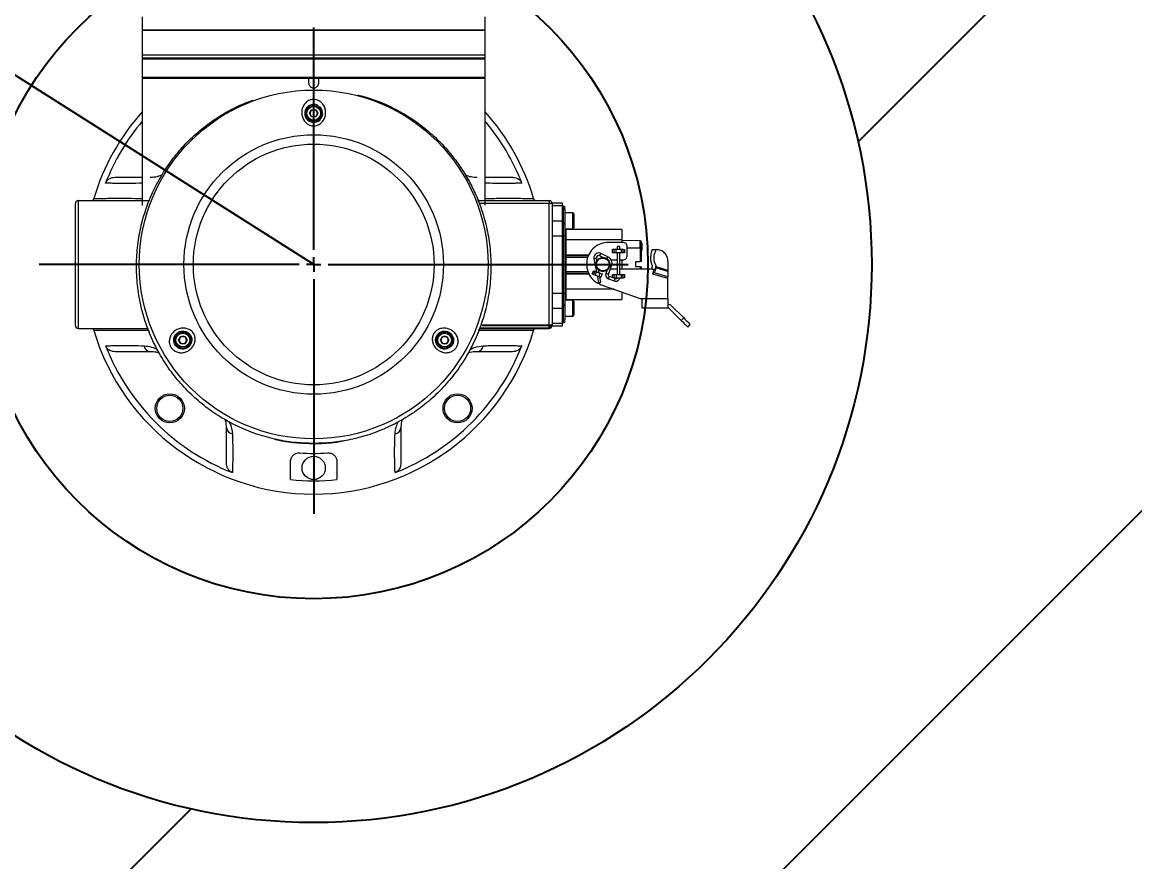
# Model space of a CAD drawing. Header units: millimetres. Extents: x 14 to 206, y 4 to 295.
# Drawn here: x 92.19 to 130.47, y 51.28 to 80.16 of the extents above; entities that cross this region are included whole.
import ezdxf

# ---------------------------------------------------------------- set-up
doc = ezdxf.new("R2010")
doc.units = ezdxf.units.MM
doc.layers.add('标注层', color=3, linetype='Continuous')
doc.styles.add('SLDTEXTSTYLE1', font='ARIAL.TTF', dxfattribs={"width": 0.5688})
doc.styles.add('SLDTEXTSTYLE2', font='ARIAL.TTF', dxfattribs={"width": 0.948})
doc.dimstyles.new('SLDDIMSTYLE1', dxfattribs={"dimtxt": 4.10931, "dimasz": 2, "dimexe": 0, "dimexo": 0.0625, "dimgap": 1.027327, "dimtad": 0, "dimtih": 1, "dimtoh": 1, "dimlfac": 10, "dimrnd": 1e-09, "dimzin": 12, "dimdsep": 46, "dimtxsty": 'SLDTEXTSTYLE1', "dimsah": 1, "dimcen": 0, "dimadec": 0, "dimazin": 3, "dimtfac": 1, "dimtofl": 0, "dimtmove": 0, "dimatfit": 3, "dimfxl": 0, "dimfrac": 2, "dimtolj": 1, "dimtzin": 12, "dimarcsym": 0})

# ---------------------------------------------------------------- blocks, each defined once
blk = doc.blocks.new('_D_5')
at = {"layer": '标注层'}
for p, q in [((30.365, 117.338), (13.78, 117.338)), ((45.332, 107.859), (30.365, 117.338)), ((102.222, 71.831), (45.332, 107.859))]:
    blk.add_line(p, q, dxfattribs=at)
blk.add_solid([(45.332, 107.859), (43.776, 109.141), (43.508, 108.718)], dxfattribs=at)
at = {"layer": '标注层', "attachment_point": 1, "style": 'SLDTEXTSTYLE2'}
for s, insert, char_height in [('S', (13.78, 122.795), 4.233), ('R673.39', (16.03, 122.795), 4.2333)]:
    blk.add_mtext(s, dxfattribs=dict(at, insert=insert, char_height=char_height))
blk = doc.blocks.new('SW_CENTERMARKSYMBOL_1')
at = {"layer": '标注层', "color": 0}
for p, q in [((0, 0.5), (0, 8.15)), ((-0.5, 0), (-9.445, 0)), ((0, 0), (-0.25, 0)), ((0, 0), (0, 0.25)), ((0, 0), (0, -0.25)), ((0, 0), (0.25, 0)), ((0.5, 0), (10.818, 0)), ((0, -0.5), (0, -8.582))]:
    blk.add_line(p, q, dxfattribs=at)

msp = doc.modelspace()

# ---------------------------------------------------------------- hatches: boundary and pattern name
at = {"layer": '标注层'}
h = msp.add_hatch(dxfattribs=at)
h.set_pattern_fill('ANSI31', color=256, scale=5, style=0)
edge = h.paths.add_edge_path(flags=0)
edge.add_arc((102.2219, 71.8307), 67.3392, 0, 360)
edge = h.paths.add_edge_path(flags=0)
edge.add_arc((102.2219, 71.8307), 19.2, 0, 360)

# ---------------------------------------------------------------- linework, layer by layer
at = {"color": 7, "linetype": 'Continuous', "lineweight": 18}
for p, q in [((96.3219, 80.3457), (96.3219, 79.8957)), ((108.1219, 79.8957), (108.1219, 80.3457)), ((102.2219, 79.8957), (96.3219, 79.8957)), ((96.3219, 79.8757), (96.3219, 79.0307)), ((108.1219, 79.8757), (96.3219, 79.8757)), ((108.1219, 79.8957), (102.2219, 79.8957)), ((108.1219, 79.0307), (108.1219, 79.8757)), ((96.3219, 79.0307), (96.3219, 78.9307)), ((96.3517, 78.9307), (96.3219, 78.9009)), ((108.1219, 78.9307), (96.3219, 78.9307)), ((96.3219, 78.9009), (96.3219, 78.2607)), ((96.3219, 78.9009), (108.1219, 78.9009)), ((108.1219, 78.9009), (108.092, 78.9307)), ((108.1219, 78.9307), (108.1219, 79.0307)), ((108.1219, 78.2607), (108.1219, 78.9009)), ((96.3219, 78.2607), (96.3519, 78.2307)), ((101.3736, 78.2607), (96.3219, 78.2607)), ((96.3219, 78.2307), (96.3219, 73.8608)), ((102.0469, 78.2307), (96.3219, 78.2307)), ((108.1219, 78.2607), (101.3736, 78.2607)), ((102.3969, 78.2307), (102.0469, 78.2307)), ((102.0469, 78.2307), (102.0469, 78.0807)), ((102.3969, 78.0807), (102.3969, 78.2307)), ((108.1219, 78.2307), (102.3969, 78.2307)), ((108.0919, 78.2307), (108.1219, 78.2607)), ((108.1219, 73.8691), (108.1219, 78.2307)), ((102.0775, 77.0307), (102.1497, 77.1557)), ((102.1497, 76.9057), (102.0775, 77.0307)), ((102.1497, 77.1557), (102.294, 77.1557)), ((102.294, 77.1557), (102.3662, 77.0307)), ((102.3662, 77.0307), (102.294, 76.9057)), ((102.3572, 77.3096), (102.3862, 77.293)), ((102.294, 76.9057), (102.1497, 76.9057)), ((94.0219, 69.7307), (94.0219, 73.9307)), ((94.1219, 74.0307), (94.1219, 69.6307)), ((94.1219, 74.0307), (96.5719, 74.0307)), ((107.8634, 74.0307), (110.3219, 74.0307)), ((110.3219, 74.0307), (110.3219, 73.9307)), ((110.3219, 69.7307), (110.3219, 73.9307)), ((110.4219, 73.9307), (110.3219, 73.9307)), ((110.7819, 73.9407), (110.4219, 73.9407)), ((110.4219, 73.9307), (110.4219, 73.9407)), ((110.4219, 73.9307), (110.4219, 69.7307)), ((110.7819, 73.859), (110.7819, 73.9407)), ((110.4219, 73.859), (110.7819, 73.859)), ((110.7819, 73.3365), (110.7819, 73.859)), ((110.8219, 73.8307), (110.7819, 73.8307)), ((110.7819, 73.7637), (110.8219, 73.7637)), ((110.8219, 73.2491), (110.8219, 73.7637)), ((110.8719, 73.7204), (110.8719, 73.7576)), ((110.8719, 73.2058), (110.8719, 73.7204)), ((111.1344, 73.6057), (110.8719, 73.6057)), ((111.1719, 73.5682), (111.1719, 73.0932)), ((110.4219, 73.3365), (110.7819, 73.3365)), ((110.7819, 72.8168), (110.7819, 73.3365)), ((110.7819, 73.2491), (110.8219, 73.2491)), ((110.8219, 72.8204), (110.8219, 73.2491)), ((110.4219, 72.8168), (110.7819, 72.8168)), ((110.7819, 72.8204), (110.8219, 72.8204)), ((110.7819, 70.8445), (110.7819, 72.8168)), ((110.8219, 71.8306), (110.8219, 72.8204)), ((110.8719, 73.0557), (111.1344, 73.0557)), ((110.8719, 72.1237), (110.8719, 72.8199)), ((110.9019, 73.0307), (110.9019, 72.6837)), ((112.8219, 73.0307), (110.9019, 73.0307)), ((112.8219, 73.0307), (112.8219, 72.6837)), ((110.9019, 72.6837), (110.9019, 72.1604)), ((112.8219, 72.6837), (110.9019, 72.6837)), ((112.8619, 72.5907), (112.3619, 72.5907)), ((112.5083, 72.2307), (112.5083, 72.3507)), ((112.6257, 72.3507), (112.5514, 72.3507)), ((112.5514, 72.3507), (112.5514, 72.2307)), ((112.6257, 72.2307), (112.6257, 72.3507)), ((112.6669, 72.4508), (112.6669, 72.3507)), ((112.7569, 72.3507), (112.7569, 72.4508)), ((112.798, 72.3507), (112.798, 72.2307)), ((112.8724, 72.3507), (112.798, 72.3507)), ((112.8219, 72.6837), (112.8219, 72.5907)), ((113.4523, 72.6493), (112.8219, 72.6548)), ((112.8724, 72.2307), (112.8724, 72.3507)), ((112.9154, 72.3507), (112.9154, 72.2307)), ((113.0119, 72.1407), (113.0119, 72.4407)), ((113.4523, 72.3993), (113.4523, 71.9344)), ((113.4523, 72.3993), (113.5019, 72.3993)), ((113.5219, 72.5625), (113.5019, 72.5625)), ((113.5219, 72.4869), (113.5019, 72.4869)), ((113.5219, 72.4303), (113.5019, 72.4303)), ((113.5019, 71.9344), (113.5019, 72.3993)), ((113.5219, 72.3794), (113.5019, 72.3794)), ((113.5219, 72.4968), (113.5219, 72.5128)), ((110.8715, 72.0863), (110.8719, 72.1237)), ((110.8715, 71.8306), (110.8715, 72.0863)), ((110.9012, 72.0861), (110.9012, 71.8307)), ((110.9019, 72.1307), (110.9019, 72.1085)), ((111.6813, 72.1307), (110.9019, 72.1307)), ((111.8618, 72.0239), (111.9469, 71.5771)), ((111.9667, 71.954), (111.9502, 72.0407)), ((112.0633, 72.1279), (112.1852, 72.0696)), ((112.3475, 72.0918), (112.1021, 72.2091)), ((112.4555, 71.9907), (112.6669, 71.9907)), ((112.6257, 72.2307), (112.5514, 72.2307)), ((112.6669, 72.2307), (112.6669, 71.4907)), ((112.7569, 71.4907), (112.7569, 72.2307)), ((112.7569, 71.9907), (112.8619, 71.9907)), ((112.8724, 72.2307), (112.798, 72.2307)), ((112.8219, 71.9907), (112.8219, 71.8307)), ((113.5219, 72.3391), (113.5019, 72.3391)), ((113.5219, 72.3174), (113.5019, 72.3174)), ((113.8725, 72.3407), (114.0067, 72.3407)), ((110.7819, 71.8307), (110.8219, 71.8306)), ((110.8219, 70.841), (110.8219, 71.8306)), ((110.9012, 71.8307), (110.8715, 71.8307)), ((110.8715, 71.5751), (110.8715, 71.8306)), ((110.9012, 71.8307), (110.9012, 71.5753)), ((111.8079, 71.5), (111.8489, 71.6128)), ((111.8915, 71.5973), (111.8505, 71.4845)), ((111.8915, 71.5973), (111.9417, 71.579)), ((111.9519, 71.8307), (112.3919, 71.8307)), ((112.0453, 71.5413), (112.0258, 71.6438)), ((112.3215, 71.6439), (112.2763, 71.525)), ((112.3604, 71.493), (112.4709, 71.7837)), ((112.4109, 71.8308), (112.4111, 71.8112)), ((112.6669, 71.6707), (112.4279, 71.6707)), ((113.8725, 71.6707), (112.7569, 71.6707)), ((112.8219, 71.8307), (112.8219, 71.6707)), ((113.3019, 71.9344), (113.4523, 71.9344)), ((113.3019, 71.7444), (113.3019, 71.9344)), ((113.4523, 71.7444), (113.3019, 71.7444)), ((113.5019, 71.9344), (113.4523, 71.9344)), ((113.4523, 71.7444), (113.5019, 71.7444)), ((113.5019, 71.6707), (113.5019, 71.7444)), ((113.8685, 71.7799), (113.8725, 71.7602)), ((113.8725, 71.6707), (113.8725, 71.7602)), ((113.8725, 71.6707), (113.9925, 71.6707)), ((113.8905, 71.5025), (113.9404, 71.6707)), ((113.9707, 71.597), (113.9925, 71.6707)), ((113.9925, 71.6707), (113.9925, 71.7644)), ((113.9925, 71.763), (114.4119, 71.6386)), ((114.4119, 71.5865), (113.9925, 71.7109)), ((114.4119, 71.9407), (114.4119, 71.6386)), ((114.4119, 71.5865), (114.4119, 71.4)), ((110.8719, 71.5377), (110.8715, 71.5751)), ((110.8719, 70.8414), (110.8719, 71.5377)), ((110.9019, 71.5529), (110.9019, 71.5307)), ((110.9019, 71.5307), (111.6892, 71.5307)), ((110.9019, 71.5009), (110.9019, 70.9776)), ((111.8505, 71.4845), (111.9006, 71.4663)), ((111.9417, 71.579), (111.9006, 71.4663)), ((111.971, 71.4506), (112.0177, 71.2055)), ((112.0694, 71.5325), (112.0284, 71.4198)), ((112.0284, 71.4198), (112.105, 71.3919)), ((112.0694, 71.5325), (112.1461, 71.5046)), ((112.1062, 71.2218), (112.0715, 71.4041)), ((112.1461, 71.5046), (112.105, 71.3919)), ((112.3623, 71.3372), (112.5623, 71.2644)), ((112.5931, 71.349), (112.3931, 71.4218)), ((112.5514, 71.4907), (112.6257, 71.4907)), ((112.5514, 71.4907), (112.5514, 71.3707)), ((112.5514, 71.3707), (112.6257, 71.3707)), ((112.6257, 71.4907), (112.6257, 71.3707)), ((112.798, 71.4907), (112.798, 71.3707)), ((112.798, 71.4907), (112.8724, 71.4907)), ((112.798, 71.3707), (112.8724, 71.3707)), ((112.8724, 71.3707), (112.8724, 71.4907)), ((112.9154, 71.4907), (112.9154, 71.3707)), ((114.4119, 71.3479), (113.8905, 71.5025)), ((114.4119, 71.4), (113.9373, 71.5408)), ((114.4119, 70.6607), (114.4119, 71.3479)), ((110.4219, 70.8445), (110.7819, 70.8445)), ((110.7819, 70.3249), (110.7819, 70.8445)), ((110.7819, 70.841), (110.8219, 70.841)), ((110.8219, 70.4123), (110.8219, 70.841)), ((110.9019, 70.9776), (110.9019, 70.6307)), ((112.1128, 71.1332), (113.4551, 70.6607)), ((112.8219, 70.8836), (112.8219, 70.6307)), ((111.1344, 70.6057), (110.8719, 70.6057)), ((110.8719, 69.941), (110.8719, 70.4556)), ((110.9019, 70.6307), (112.8219, 70.6307)), ((111.1719, 70.5682), (111.1719, 70.0932)), ((113.4551, 70.6607), (114.4119, 70.6607)), ((113.4551, 70.6607), (113.5119, 70.6407)), ((110.4219, 70.3249), (110.7819, 70.3249)), ((110.7819, 70.4123), (110.8219, 70.4123)), ((110.7819, 69.8024), (110.7819, 70.3249)), ((110.8219, 69.8977), (110.8219, 70.4123)), ((110.8719, 70.0557), (111.1344, 70.0557)), ((113.5119, 70.3407), (114.4119, 70.3407)), ((114.8673, 69.9052), (114.4459, 70.3266)), ((114.5314, 70.4109), (114.9522, 69.9901)), ((110.7819, 69.8024), (110.4219, 69.8024)), ((110.4219, 69.7207), (110.4219, 69.7307)), ((110.4219, 69.7207), (110.7819, 69.7207)), ((110.8219, 69.8977), (110.7819, 69.8977)), ((110.7819, 69.8307), (110.8219, 69.8307)), ((110.7819, 69.7207), (110.7819, 69.8024)), ((110.8719, 69.9125), (110.8719, 69.941)), ((114.9522, 69.9901), (114.8673, 69.9052)), ((115.0936, 69.6789), (115.1785, 69.7638)), ((94.1219, 69.6307), (96.5155, 69.6307)), ((97.5742, 69.2307), (97.6464, 69.3557)), ((97.6464, 69.3557), (97.7907, 69.3557)), ((97.7907, 69.3557), (97.8629, 69.2307)), ((106.5809, 69.2307), (106.653, 69.3557)), ((106.653, 69.3557), (106.7974, 69.3557)), ((106.7974, 69.3557), (106.8695, 69.2307)), ((97.6464, 69.1057), (97.5742, 69.2307)), ((97.7907, 69.1057), (97.6464, 69.1057)), ((97.8629, 69.2307), (97.7907, 69.1057)), ((106.653, 69.1057), (106.5809, 69.2307)), ((106.7974, 69.1057), (106.653, 69.1057)), ((106.8695, 69.2307), (106.7974, 69.1057))]:
    msp.add_line(p, q, dxfattribs=at)
at = {"color": 8, "linetype": 'Continuous', "lineweight": 18}
for p, q in [((108.1219, 79.0307), (96.3219, 79.0307)), ((110.3219, 73.9307), (107.9165, 73.9307)), ((110.8219, 73.7637), (110.8219, 73.8307)), ((111.1344, 73.0557), (111.1344, 73.6057)), ((113.0119, 72.4032), (113.4523, 72.3993)), ((110.9012, 72.0861), (111.6653, 72.0861)), ((110.9019, 72.1604), (111.692, 72.1604)), ((111.6234, 71.8307), (110.9012, 71.8307)), ((112.6669, 71.8307), (112.4836, 71.8307)), ((112.8219, 71.8307), (112.7569, 71.8307)), ((113.4523, 71.7444), (113.4523, 71.6707)), ((111.6726, 71.5753), (110.9012, 71.5753)), ((111.7003, 71.5009), (110.9019, 71.5009)), ((112.5083, 71.3798), (112.5083, 71.4907)), ((112.5548, 70.9776), (110.9019, 70.9776)), ((111.1344, 70.0557), (111.1344, 70.6057)), ((110.8219, 69.8307), (110.8219, 69.8977))]:
    msp.add_line(p, q, dxfattribs=at)
at = {"color": 7, "linetype": 'Continuous', "lineweight": 18, "flags": 128}
for points in [[(110.8719, 72.1237), (110.8724, 72.1207), (110.8741, 72.1179), (110.8769, 72.1152), (110.8806, 72.1129), (110.8852, 72.111), (110.8904, 72.1096), (110.896, 72.1088), (110.9019, 72.1085)], [(110.9019, 71.5529), (110.896, 71.5526), (110.8904, 71.5517), (110.8852, 71.5503), (110.8806, 71.5484), (110.8769, 71.5461), (110.8741, 71.5435), (110.8724, 71.5407), (110.8719, 71.5377)], [(115.0936, 69.6789), (115.0893, 69.6833), (115.0764, 69.6962), (115.0555, 69.7171), (115.0273, 69.7452), (114.9931, 69.7795), (114.9539, 69.8186), (114.9115, 69.8611), (114.8673, 69.9052)], [(114.9522, 69.9901), (114.9963, 69.9459), (115.0388, 69.9035), (115.0779, 69.8643), (115.1122, 69.8301), (115.1403, 69.8019), (115.1612, 69.781), (115.1741, 69.7681), (115.1785, 69.7638)]]:
    msp.add_lwpolyline(points, dxfattribs=at)
at = {"color": 8, "linetype": 'Continuous', "lineweight": 18, "flags": 128}
for points in [[(111.9502, 72.0407), (111.9468, 72.0401), (111.9372, 72.0382), (111.9229, 72.0355), (111.906, 72.0323), (111.8891, 72.0291), (111.8747, 72.0263), (111.8651, 72.0245), (111.8618, 72.0239)], [(112.0633, 72.1279), (112.0647, 72.131), (112.0689, 72.1398), (112.0752, 72.1529), (112.0827, 72.1685), (112.0901, 72.184), (112.0964, 72.1972), (112.1006, 72.206), (112.1021, 72.2091), (112.1021, 72.2091)], [(112.3137, 72.0211), (112.3201, 72.0344), (112.3278, 72.0506), (112.3355, 72.0668), (112.3421, 72.0805), (112.3463, 72.0893), (112.3475, 72.0918)], [(112.4107, 71.8066), (112.4269, 71.8004), (112.4435, 71.7941), (112.4577, 71.7887), (112.4674, 71.7851), (112.4709, 71.7837), (112.4709, 71.7837)], [(112.2763, 71.525), (112.2795, 71.5238), (112.2886, 71.5203), (112.3023, 71.5151), (112.3184, 71.509), (112.3345, 71.5029), (112.3481, 71.4977), (112.3572, 71.4942), (112.3604, 71.493)], [(112.3623, 71.3372), (112.3634, 71.3404), (112.3668, 71.3496), (112.3718, 71.3633), (112.3777, 71.3795), (112.3835, 71.3957), (112.3885, 71.4094), (112.3919, 71.4186), (112.3931, 71.4218), (112.3931, 71.4218)], [(112.5623, 71.2644), (112.5634, 71.2676), (112.5668, 71.2768), (112.5718, 71.2905), (112.5777, 71.3067), (112.5835, 71.3229), (112.5885, 71.3366), (112.5919, 71.3458), (112.5931, 71.349), (112.5931, 71.349)]]:
    msp.add_lwpolyline(points, dxfattribs=at)
at = {"color": 7, "linetype": 'Continuous', "lineweight": 18}
for centre, radius in [((102.2219, 71.8307), 6), ((102.2219, 77.0307), 0.275), ((102.2219, 77.0307), 0.2375), ((102.2219, 71.8307), 4.4633), ((102.2219, 71.8307), 4.1412), ((97.7185, 69.2307), 0.275), ((97.7185, 69.2307), 0.2375), ((106.7252, 69.2307), 0.275), ((106.7252, 69.2307), 0.2375), ((97.2721, 66.8809), 0.5), ((107.1716, 66.8809), 0.5), ((97.2721, 66.8809), 0.45), ((107.1716, 66.8809), 0.45), ((102.2219, 64.8307), 0.4)]:
    msp.add_circle(centre, radius, dxfattribs=at)
for centre, radius, start, end in [((102.2219, 77.0307), 0.31, 64.1208, 49.32297), ((102.2219, 71.8307), 7.9, 138.31699, 163.28204), ((102.2219, 77.0307), 0.125, 150, 210), ((102.2219, 77.0307), 0.125, 90, 150), ((102.2219, 77.0307), 0.125, 210, 270), ((102.2219, 77.0307), 0.125, 30, 90), ((102.2219, 77.0307), 0.125, 270, 330), ((102.2219, 77.0307), 0.125, 330, 30), ((102.2219, 71.8307), 7.9, 16.71795, 41.68301), ((102.2219, 71.8307), 7.6882, 140.12172, 158.6531), ((102.2219, 71.8307), 7.6882, 21.3469, 39.87828), ((94.1219, 73.9307), 0.1, 90, 180), ((110.3219, 73.9307), 0.1, 0, 90), ((110.8219, 73.7807), 0.05, 0, 90), ((110.825, 73.7168), 0.047, 4.40246, 93.8128), ((111.1344, 73.5682), 0.0375, 0, 90), ((110.825, 73.2021), 0.047, 4.40204, 93.80931), ((110.9019, 73.0607), 0.03, 180, 270), ((111.1344, 73.0932), 0.0375, 270, 0), ((110.8944, 73.5471), 0.8634, 268.50359, 270.49467), ((113.4519, 72.5993), 0.05, 0, 89.5), ((110.8951, 73.2147), 1.1287, 268.80275, 270.3138), ((110.9019, 72.1607), 0.03, 180, 270), ((110.8945, 73.0287), 0.8683, 268.50924, 270.48902), ((112.0288, 72.0557), 0.17, 64.46072, 180), ((112.0288, 72.0557), 0.17, 180, 190.78539), ((112.0288, 72.0557), 0.08, 64.46072, 190.78539), ((112.2419, 71.8707), 0.245, 339.19864, 64.46072), ((110.8951, 70.4466), 1.1287, 89.6862, 91.19725), ((110.9019, 71.5007), 0.03, 90, 180), ((112.4119, 71.4735), 0.145, 159.19864, 180), ((112.4119, 71.4735), 0.145, 180, 250), ((112.4119, 71.4735), 0.055, 159.19864, 250), ((112.6119, 71.4007), 0.145, 250, 347.88679), ((112.6119, 71.4007), 0.055, 250, 326.17393), ((110.8944, 70.1143), 0.8634, 89.50533, 91.49641), ((110.825, 70.4592), 0.047, 266.1872, 355.59754), ((110.9019, 70.6007), 0.03, 90, 180), ((111.1344, 70.5682), 0.0375, 0, 90), ((114.4112, 70.2907), 0.17, 45, 89.85028), ((111.1344, 70.0932), 0.0375, 270, 0), ((114.412, 70.2927), 0.048, 45, 90.08784), ((94.1219, 69.7307), 0.1, 180, 270), ((110.3219, 69.7307), 0.1, 270, 0), ((110.825, 69.9446), 0.047, 266.19069, 355.59796), ((110.8219, 69.8807), 0.05, 270, 0), ((102.2219, 71.8307), 7.9, 196.71976, 343.27973), ((97.7185, 69.2307), 0.125, 150, 210), ((97.7185, 69.2307), 0.125, 90, 150), ((97.7185, 69.2307), 0.125, 30, 90), ((97.7185, 69.2307), 0.125, 330, 30), ((106.7252, 69.2307), 0.125, 150, 210), ((106.7252, 69.2307), 0.125, 90, 150), ((106.7252, 69.2307), 0.125, 30, 90), ((106.7252, 69.2307), 0.125, 330, 30), ((102.2219, 71.8307), 7.6882, 201.3469, 248.6531), ((96.6267, 69.0662), 0.237, 188.50494, 263.43414), ((97.7185, 69.2307), 0.125, 210, 270), ((97.7185, 69.2307), 0.125, 270, 330), ((102.2219, 71.8307), 7.6882, 291.3469, 338.6531), ((106.7252, 69.2307), 0.125, 210, 270), ((106.7252, 69.2307), 0.125, 270, 330), ((107.817, 69.0662), 0.237, 276.56609, 351.49493), ((99.4574, 66.2355), 0.2371, 186.56688, 261.49321), ((104.9864, 66.2355), 0.2371, 278.50664, 353.43285), ((102.2219, 71.8307), 6.5, 265.78327, 274.21673), ((102.2219, 71.8307), 7.4445, 263.83096, 276.16904)]:
    msp.add_arc(centre, radius, start, end, dxfattribs=at)
for points, knots in [([(96.522, 79.8957), (96.522, 79.8934), (96.5219, 79.8867), (96.5219, 79.8801), (96.5219, 79.8757)], [0, 0, 0, 0, 0.34206953, 1, 1, 1, 1]), ([(107.9219, 79.8757), (107.9218, 79.8801), (107.9218, 79.8867), (107.9218, 79.8934), (107.9217, 79.8957)], [0, 0, 0, 0, 0.65812795, 1, 1, 1, 1]), ([(102.0469, 78.0807), (102.0488, 78.061), (102.0527, 78.0217), (102.0828, 77.9693), (102.1272, 77.9295), (102.1827, 77.9067), (102.2425, 77.9035), (102.2999, 77.9203), (102.3486, 77.9552), (102.3829, 78.0042), (102.3958, 78.0488), (102.3967, 78.0745), (102.3969, 78.0807)], [0, 0, 0, 0, 0.10734013, 0.21467913, 0.32204718, 0.42943527, 0.53679145, 0.64411145, 0.75145134, 0.858832, 0.9662181, 1, 1, 1, 1]), ([(97.1093, 75.0866), (97.2326, 75.264), (97.4792, 75.6189), (97.9273, 76.1085), (98.4343, 76.5588), (99.002, 76.9548), (99.5711, 77.2727), (99.9632, 77.4216), (100.1394, 77.4885)], [0, 0, 0, 0, 0.1651457, 0.3302895, 0.5056203, 0.681519, 0.8568401, 1, 1, 1, 1]), ([(102.4919, 77.399), (102.5004, 77.3906), (102.5441, 77.347), (102.606, 77.2465), (102.6423, 77.0884), (102.6244, 76.927), (102.5641, 76.7904), (102.4723, 76.6837), (102.3523, 76.6122), (102.2136, 76.5885), (102.1032, 76.6127), (102.0036, 76.663), (101.9144, 76.7406), (101.8394, 76.868), (101.8057, 77.0101), (101.8122, 77.1513), (101.8573, 77.2854), (101.9441, 77.4043), (102.0618, 77.4825), (102.1912, 77.5131), (102.305, 77.5045), (102.4095, 77.4662), (102.4636, 77.4221), (102.4919, 77.399)], [0, 0, 0, 0, 0.0141064, 0.0726096, 0.1369099, 0.1948303, 0.2453709, 0.2938646, 0.3432782, 0.3925319, 0.4404386, 0.4612131, 0.5120173, 0.56474, 0.6163572, 0.6664852, 0.7191511, 0.7772738, 0.8384532, 0.8787025, 0.9188429, 0.9576622, 1, 1, 1, 1]), ([(103.731, 77.6659), (103.9089, 77.6176), (104.305, 77.51), (104.8901, 77.2582), (105.4836, 76.9312), (106.0356, 76.5365), (106.5417, 76.0843), (106.953, 75.6244), (107.2835, 75.1786), (107.4516, 74.8959), (107.5356, 74.7545)], [0, 0, 0, 0, 0.1117779, 0.249015, 0.3858237, 0.523357, 0.6613232, 0.7988642, 0.8994318, 1, 1, 1, 1]), ([(102.2219, 65.6727), (101.9958, 65.6801), (101.5431, 65.695), (100.8729, 65.8123), (100.2193, 65.9967), (99.5916, 66.2554), (98.9965, 66.5806), (98.4401, 66.9695), (97.931, 67.4194), (97.4742, 67.9229), (97.0746, 68.4747), (96.7398, 69.0699), (96.4724, 69.6999), (96.2758, 70.3573), (96.1559, 71.0347), (96.1121, 71.7232), (96.1456, 72.4136), (96.2587, 73.0971), (96.4494, 73.7642), (96.7207, 74.438), (96.9745, 74.8616), (97.1093, 75.0866)], [0, 0, 0, 0, 0.0514512, 0.1030667, 0.1545188, 0.2059813, 0.2576068, 0.3090716, 0.3608573, 0.4128059, 0.4645942, 0.5169063, 0.569383, 0.6216973, 0.6745234, 0.7275165, 0.7803433, 0.8334525, 0.8867311, 0.9398389, 1, 1, 1, 1]), ([(95.0611, 74.6293), (95.0766, 74.6592), (95.1075, 74.7189), (95.1901, 74.7837), (95.2851, 74.8238), (95.3536, 74.8285), (95.3861, 74.8307)], [0, 0, 0, 0, 0.2471825, 0.4936165, 0.7601887, 1, 1, 1, 1]), ([(95.3861, 74.8307), (95.456, 74.8307), (95.5923, 74.8307), (95.8418, 74.8307), (96.0905, 74.8307), (96.2477, 74.8307), (96.3219, 74.8307)], [0, 0, 0, 0, 0.26654981, 0.51996126, 0.77365664, 1, 1, 1, 1]), ([(96.5996, 74.8307), (96.6839, 74.8364), (96.8386, 74.8469), (96.963, 74.902), (97.0196, 74.927)], [0, 0, 0, 0, 0.5446541, 1, 1, 1, 1]), ([(107.5356, 74.7545), (107.6184, 74.5983), (107.784, 74.2858), (107.9993, 73.7436), (108.1769, 73.1323), (108.2928, 72.4531), (108.3327, 71.7639), (108.2925, 71.0731), (108.1748, 70.3897), (107.9811, 69.7234), (107.711, 69.0836), (107.3705, 68.4777), (106.9645, 67.9144), (106.4961, 67.4026), (105.9741, 66.9469), (105.4055, 66.5533), (104.7966, 66.229), (104.1572, 65.9744), (103.5084, 65.7982), (102.8607, 65.6922), (102.4348, 65.6792), (102.2219, 65.6727)], [0, 0, 0, 0, 0.0418609, 0.083722, 0.1380764, 0.1926024, 0.2469577, 0.3016662, 0.3565488, 0.4112562, 0.4659506, 0.520821, 0.575513, 0.6298345, 0.6843317, 0.7386502, 0.7924048, 0.8463333, 0.9000859, 0.950043, 1, 1, 1, 1]), ([(107.4312, 74.9235), (107.4383, 74.9191), (107.4939, 74.8842), (107.6344, 74.8463), (107.7739, 74.8359), (107.8441, 74.8307)], [0, 0, 0, 0, 0.067777, 0.530734, 1, 1, 1, 1]), ([(108.1219, 74.8307), (108.1959, 74.8307), (108.3531, 74.8307), (108.6019, 74.8307), (108.8514, 74.8307), (108.9878, 74.8307), (109.0577, 74.8307)], [0, 0, 0, 0, 0.2262184, 0.47997653, 0.73344981, 1, 1, 1, 1]), ([(109.0577, 74.8307), (109.109, 74.8253), (109.2047, 74.8151), (109.3143, 74.7411), (109.3646, 74.6724), (109.3799, 74.6357), (109.3826, 74.6293)], [0, 0, 0, 0, 0.3785587, 0.705092, 0.9481095, 1, 1, 1, 1]), ([(94.5725, 74.0307), (94.5825, 74.0317), (94.6048, 74.034), (94.6343, 74.0522), (94.6524, 74.0763), (94.659, 74.0952), (94.6605, 74.1018), (94.6606, 74.102)], [0, 0, 0, 0, 0.20740928, 0.46359481, 0.8175728, 0.99603159, 1, 1, 1, 1]), ([(94.6606, 74.102), (94.6654, 74.102), (94.6808, 74.1021), (94.7528, 74.1028), (94.8938, 74.1042), (95.0728, 74.1058), (95.3374, 74.1076), (95.7233, 74.1078), (96.102, 74.1051), (96.2766, 74.1021), (96.3219, 74.1013)], [0, 0, 0, 0, 0.05735963, 0.18288153, 0.30833849, 0.40556642, 0.50290571, 0.71448341, 0.92601, 1, 1, 1, 1]), ([(109.7832, 74.102), (109.7832, 74.1018), (109.7848, 74.0952), (109.7913, 74.0763), (109.8095, 74.0522), (109.8389, 74.034), (109.8612, 74.0317), (109.8712, 74.0307)], [0, 0, 0, 0, 0.0039684, 0.1824257, 0.536403, 0.7925856, 1, 1, 1, 1]), ([(110.8719, 72.8199), (110.8719, 72.8582), (110.8719, 72.9361), (110.8719, 73.0451), (110.8719, 73.1402), (110.8719, 73.1842), (110.8719, 73.2058)], [0, 0, 0, 0, 0.2457442, 0.5000014, 0.7542626, 1, 1, 1, 1]), ([(110.8219, 72.8204), (110.8284, 72.8204), (110.8415, 72.8204), (110.858, 72.8203), (110.8696, 72.8201), (110.8711, 72.82), (110.8719, 72.8199)], [0, 0, 0, 0, 0.2500018, 0.4999962, 0.749987, 1, 1, 1, 1]), ([(112.3619, 72.5907), (112.2743, 72.5817), (112.0991, 72.5638), (111.8683, 72.4247), (111.6974, 72.2211), (111.6073, 71.9696), (111.6088, 71.7025), (111.7023, 71.4537), (111.8739, 71.2458), (112.0332, 71.1708), (112.1128, 71.1332)], [0, 0, 0, 0, 0.1249999, 0.2500001, 0.3749999, 0.5, 0.6249995, 0.7500003, 0.8750005, 1, 1, 1, 1]), ([(112.5514, 72.3507), (112.5489, 72.3507), (112.5439, 72.3507), (112.5333, 72.3507), (112.5213, 72.3507), (112.5126, 72.3507), (112.5083, 72.3507)], [0, 0, 0, 0, 0.2499966, 0.4999988, 0.7499999, 1, 1, 1, 1]), ([(112.798, 72.3507), (112.7931, 72.3507), (112.7832, 72.3507), (112.762, 72.3507), (112.7378, 72.3507), (112.7119, 72.3507), (112.6859, 72.3507), (112.6618, 72.3507), (112.6406, 72.3507), (112.6307, 72.3507), (112.6257, 72.3507)], [0, 0, 0, 0, 0.1249983, 0.2499994, 0.3749999, 0.5, 0.6250001, 0.7500007, 0.8750018, 1, 1, 1, 1]), ([(112.7569, 72.4507), (112.7562, 72.4507), (112.7548, 72.4507), (112.7444, 72.4507), (112.7296, 72.4507), (112.7119, 72.4507), (112.6942, 72.4507), (112.6793, 72.4507), (112.6689, 72.4507), (112.6675, 72.4507), (112.6669, 72.4507)], [0, 0, 0, 0, 0.1250027, 0.2499994, 0.3750026, 0.4999999, 0.6249975, 0.7500006, 0.8749974, 1, 1, 1, 1]), ([(113.0119, 72.4407), (113.0096, 72.4603), (113.0051, 72.4996), (112.9704, 72.5492), (112.9208, 72.5839), (112.8815, 72.5884), (112.8619, 72.5907)], [0, 0, 0, 0, 0.24999966, 0.50000294, 0.74999993, 1, 1, 1, 1]), ([(112.8724, 72.3507), (112.8748, 72.3507), (112.8798, 72.3507), (112.8904, 72.3507), (112.9024, 72.3507), (112.9111, 72.3507), (112.9154, 72.3507)], [0, 0, 0, 0, 0.2499965, 0.4999986, 0.7499997, 1, 1, 1, 1]), ([(113.4523, 72.3993), (113.4524, 72.4321), (113.4525, 72.4976), (113.4525, 72.5802), (113.4525, 72.6381), (113.4524, 72.6456), (113.4523, 72.6493)], [0, 0, 0, 0, 0.2500046, 0.4999989, 0.7500006, 1, 1, 1, 1]), ([(113.5019, 72.3993), (113.5019, 72.4128), (113.5019, 72.4396), (113.5019, 72.4901), (113.5019, 72.5448), (113.5019, 72.5904), (113.5019, 72.5964), (113.5019, 72.5993)], [0, 0, 0, 0, 0.1286001, 0.2571447, 0.5042054, 0.751243, 1, 1, 1, 1]), ([(113.5219, 72.4869), (113.5219, 72.4983), (113.5219, 72.5213), (113.5219, 72.5461), (113.5219, 72.5605), (113.5219, 72.5618), (113.5219, 72.5625)], [0, 0, 0, 0, 0.279304, 0.5590147, 0.7793552, 1, 1, 1, 1]), ([(113.5219, 72.4303), (113.5219, 72.4325), (113.5219, 72.437), (113.5219, 72.4524), (113.5219, 72.4697), (113.5219, 72.4811), (113.5219, 72.4869)], [0, 0, 0, 0, 0.2797553, 0.5593254, 0.7795179, 1, 1, 1, 1]), ([(113.5219, 72.3794), (113.5219, 72.3855), (113.5219, 72.3976), (113.5219, 72.4167), (113.5219, 72.4251), (113.5219, 72.4303)], [0, 0, 0, 0, 0.2800191, 0.5600528, 1, 1, 1, 1]), ([(113.5219, 72.3391), (113.5219, 72.3458), (113.5219, 72.3578), (113.5219, 72.3728), (113.5219, 72.3794)], [0, 0, 0, 0, 0.5596457, 1, 1, 1, 1]), ([(110.9019, 72.1085), (110.9018, 72.1049), (110.9015, 72.0979), (110.9013, 72.09), (110.9012, 72.0861)], [0, 0, 0, 0, 0.49995253, 1, 1, 1, 1]), ([(111.9319, 71.8307), (111.9337, 71.8532), (111.9371, 71.8954), (111.9669, 71.9627), (112.013, 72.0158), (112.071, 72.0508), (112.1235, 72.0679), (112.1776, 72.0726), (112.2338, 72.0649), (112.2928, 72.0417), (112.3518, 71.9962), (112.39, 71.9377), (112.4089, 71.8796), (112.4109, 71.8473), (112.4119, 71.8307)], [0, 0, 0, 0, 0.0895462, 0.1677595, 0.2895421, 0.3634366, 0.4362247, 0.5079052, 0.5784784, 0.6607531, 0.7583602, 0.8712471, 0.9336996, 1, 1, 1, 1]), ([(111.9519, 71.8307), (111.9529, 71.8474), (111.9551, 71.8809), (111.9727, 71.9284), (111.9996, 71.971), (112.0358, 72.006), (112.0787, 72.0324), (112.1265, 72.048), (112.1764, 72.0528), (112.2383, 72.0444), (112.3022, 72.014), (112.3531, 71.9609), (112.3853, 71.8997), (112.3896, 71.8549), (112.3919, 71.8307)], [0, 0, 0, 0, 0.0726222, 0.1452917, 0.2176709, 0.2902668, 0.3626709, 0.4351902, 0.5069572, 0.5790794, 0.7050554, 0.8058883, 0.8950244, 1, 1, 1, 1]), ([(112.3137, 72.0211), (112.3122, 72.0227), (112.3086, 72.0266), (112.3012, 72.0321), (112.2952, 72.0356), (112.2922, 72.0374)], [0, 0, 0, 0, 0.253421, 0.6184581, 1, 1, 1, 1]), ([(112.5514, 72.2307), (112.5489, 72.2307), (112.5439, 72.2307), (112.5333, 72.2307), (112.5213, 72.2307), (112.5126, 72.2307), (112.5083, 72.2307)], [0, 0, 0, 0, 0.2499966, 0.4999988, 0.7499999, 1, 1, 1, 1]), ([(112.798, 72.2307), (112.7931, 72.2307), (112.7832, 72.2307), (112.762, 72.2307), (112.7378, 72.2307), (112.7119, 72.2307), (112.6859, 72.2307), (112.6618, 72.2307), (112.6406, 72.2307), (112.6307, 72.2307), (112.6257, 72.2307)], [0, 0, 0, 0, 0.1249983, 0.2499994, 0.3749999, 0.5, 0.6250001, 0.7500007, 0.8750018, 1, 1, 1, 1]), ([(112.8619, 71.9907), (112.8815, 71.9929), (112.9208, 71.9974), (112.9704, 72.0321), (113.0051, 72.0817), (113.0096, 72.121), (113.0119, 72.1407)], [0, 0, 0, 0, 0.2500009, 0.5000059, 0.7499995, 1, 1, 1, 1]), ([(112.9154, 72.2307), (112.9111, 72.2307), (112.9024, 72.2307), (112.8904, 72.2307), (112.8798, 72.2307), (112.8748, 72.2307), (112.8724, 72.2307)], [0, 0, 0, 0, 0.2500003, 0.5000014, 0.7500035, 1, 1, 1, 1]), ([(113.5219, 72.3174), (113.5219, 72.3183), (113.5219, 72.32), (113.5219, 72.3333), (113.5219, 72.3391)], [0, 0, 0, 0, 0.5597182, 1, 1, 1, 1]), ([(113.8725, 72.3407), (113.8553, 72.2955), (113.8226, 72.2096), (113.8075, 72.0623), (113.8197, 71.9148), (113.8518, 71.826), (113.8685, 71.7799)], [0, 0, 0, 0, 0.268434, 0.5094654, 0.7456459, 1, 1, 1, 1]), ([(113.98, 71.8242), (113.9651, 71.8658), (113.9355, 71.9478), (113.9278, 72.0848), (113.9493, 72.2217), (113.9871, 72.3), (114.0067, 72.3407)], [0, 0, 0, 0, 0.24370557, 0.4814312, 0.73056661, 1, 1, 1, 1]), ([(114.4119, 71.9407), (114.4058, 71.9931), (114.3938, 72.0979), (114.3013, 72.2301), (114.1691, 72.3226), (114.0643, 72.3347), (114.0119, 72.3407)], [0, 0, 0, 0, 0.2499962, 0.4999992, 0.7500002, 1, 1, 1, 1]), ([(110.8219, 71.8306), (110.8279, 71.8306), (110.8399, 71.8305), (110.8556, 71.8305), (110.8673, 71.8306), (110.8701, 71.8306), (110.8715, 71.8306)], [0, 0, 0, 0, 0.2499996, 0.4999967, 0.7499986, 1, 1, 1, 1]), ([(111.8489, 71.6128), (111.8534, 71.6112), (111.8623, 71.6079), (111.8745, 71.6035), (111.8849, 71.5997), (111.8893, 71.5981), (111.8915, 71.5973)], [0, 0, 0, 0, 0.2500046, 0.5000069, 0.750012, 1, 1, 1, 1]), ([(112.4119, 71.8307), (112.41, 71.8082), (112.4066, 71.766), (112.3768, 71.6987), (112.3307, 71.6456), (112.2727, 71.6105), (112.2202, 71.5935), (112.1661, 71.5887), (112.1099, 71.5964), (112.0509, 71.6197), (111.9919, 71.6652), (111.9538, 71.7237), (111.9348, 71.7817), (111.9329, 71.814), (111.9319, 71.8307)], [0, 0, 0, 0, 0.0895541, 0.167777, 0.2895729, 0.3634653, 0.43625, 0.5079289, 0.5785017, 0.6607688, 0.758372, 0.871252, 0.9336999, 1, 1, 1, 1]), ([(111.9519, 71.8307), (111.9493, 71.8307), (111.9455, 71.8307), (111.9408, 71.8307), (111.9376, 71.8307), (111.935, 71.8307), (111.9325, 71.8307), (111.9321, 71.8307), (111.9319, 71.8307)], [0, 0, 0, 0, 0.2394922, 0.3684003, 0.5000217, 0.6316651, 0.7605882, 1, 1, 1, 1]), ([(111.9486, 71.9187), (111.9505, 71.9237), (111.9527, 71.9296), (111.9562, 71.9328), (111.9567, 71.9332)], [0, 0, 0, 0, 0.8574312, 1, 1, 1, 1]), ([(112.3919, 71.8307), (112.3908, 71.814), (112.3887, 71.7805), (112.371, 71.733), (112.3442, 71.6904), (112.3079, 71.6553), (112.265, 71.6289), (112.2172, 71.6134), (112.1673, 71.6086), (112.1055, 71.617), (112.0416, 71.6473), (111.9907, 71.7003), (111.9584, 71.7615), (111.9542, 71.8064), (111.9519, 71.8307)], [0, 0, 0, 0, 0.0726262, 0.1452961, 0.2176902, 0.2902995, 0.3627187, 0.4352519, 0.5070001, 0.5791022, 0.7048973, 0.8056031, 0.8947455, 1, 1, 1, 1]), ([(112.3638, 71.6866), (112.3599, 71.6814), (112.3555, 71.6755), (112.3504, 71.6712), (112.3498, 71.6707)], [0, 0, 0, 0, 0.8895477, 1, 1, 1, 1]), ([(112.4119, 71.8307), (112.4116, 71.8307), (112.4112, 71.8307), (112.4087, 71.8307), (112.4061, 71.8306), (112.4029, 71.8306), (112.3983, 71.8307), (112.3944, 71.8307), (112.3919, 71.8307)], [0, 0, 0, 0, 0.2394119, 0.3683357, 0.4999783, 0.6316022, 0.7605091, 1, 1, 1, 1]), ([(113.9373, 71.5408), (113.9448, 71.5491), (113.9599, 71.5658), (113.967, 71.5866), (113.9707, 71.597)], [0, 0, 0, 0, 0.4979651, 1, 1, 1, 1]), ([(113.98, 71.8242), (113.9836, 71.8146), (113.9909, 71.795), (113.992, 71.7747), (113.9925, 71.7644)], [0, 0, 0, 0, 0.48915656, 1, 1, 1, 1]), ([(114.4119, 71.6386), (114.4119, 71.6295), (114.4119, 71.6112), (114.4119, 71.5947), (114.4119, 71.5865)], [0, 0, 0, 0, 0.5012992, 1, 1, 1, 1]), ([(110.8719, 71.5007), (110.8723, 71.5007), (110.8732, 71.5008), (110.8802, 71.5009), (110.8901, 71.5009), (110.8979, 71.5009), (110.9019, 71.5009)], [0, 0, 0, 0, 0.2499932, 0.5000107, 0.7500072, 1, 1, 1, 1]), ([(110.9012, 71.5753), (110.9013, 71.5714), (110.9015, 71.5635), (110.9018, 71.5564), (110.9019, 71.5529)], [0, 0, 0, 0, 0.49992607, 1, 1, 1, 1]), ([(111.8505, 71.4845), (111.8483, 71.4853), (111.8438, 71.4869), (111.8334, 71.4907), (111.8212, 71.4952), (111.8123, 71.4984), (111.8079, 71.5)], [0, 0, 0, 0, 0.2499882, 0.4999926, 0.7499951, 1, 1, 1, 1]), ([(111.9006, 71.4663), (111.9073, 71.4638), (111.9205, 71.459), (111.9518, 71.4476), (111.9884, 71.4343), (112.0151, 71.4246), (112.0284, 71.4198)], [0, 0, 0, 0, 0.2500014, 0.5000022, 0.7500001, 1, 1, 1, 1]), ([(111.9417, 71.579), (111.9483, 71.5766), (111.9616, 71.5718), (111.9928, 71.5604), (112.0294, 71.5471), (112.0561, 71.5374), (112.0694, 71.5325)], [0, 0, 0, 0, 0.25000119, 0.50000248, 0.75000003, 1, 1, 1, 1]), ([(112.0177, 71.2056), (112.0183, 71.2057), (112.0196, 71.206), (112.0299, 71.2079), (112.0445, 71.2107), (112.0619, 71.214), (112.0792, 71.2173), (112.0939, 71.2201), (112.1041, 71.222), (112.1054, 71.2223), (112.1061, 71.2224)], [0, 0, 0, 0, 0.1250025, 0.2499982, 0.3750023, 0.4999985, 0.6249987, 0.7499994, 0.8749974, 1, 1, 1, 1]), ([(112.5083, 71.4907), (112.5126, 71.4907), (112.5213, 71.4907), (112.5333, 71.4907), (112.5439, 71.4907), (112.5489, 71.4907), (112.5514, 71.4907)], [0, 0, 0, 0, 0.2500001, 0.5000012, 0.7500034, 1, 1, 1, 1]), ([(112.5514, 71.3707), (112.5489, 71.3707), (112.5441, 71.3707), (112.537, 71.3707), (112.5335, 71.3707)], [0, 0, 0, 0, 0.5093655, 1, 1, 1, 1]), ([(112.6257, 71.4907), (112.6307, 71.4907), (112.6406, 71.4907), (112.6618, 71.4907), (112.6859, 71.4907), (112.7119, 71.4907), (112.7378, 71.4907), (112.762, 71.4907), (112.7832, 71.4907), (112.7931, 71.4907), (112.798, 71.4907)], [0, 0, 0, 0, 0.1249982, 0.2499993, 0.3749999, 0.5, 0.6250001, 0.7500006, 0.8750017, 1, 1, 1, 1]), ([(112.6257, 71.3707), (112.6307, 71.3707), (112.6406, 71.3707), (112.6618, 71.3707), (112.6859, 71.3707), (112.7119, 71.3707), (112.7378, 71.3707), (112.762, 71.3707), (112.7832, 71.3707), (112.7931, 71.3707), (112.798, 71.3707)], [0, 0, 0, 0, 0.1249982, 0.2499993, 0.3749999, 0.5, 0.6250001, 0.7500006, 0.8750017, 1, 1, 1, 1]), ([(112.8724, 71.4907), (112.8748, 71.4907), (112.8798, 71.4907), (112.8904, 71.4907), (112.9024, 71.4907), (112.9111, 71.4907), (112.9154, 71.4907)], [0, 0, 0, 0, 0.2499965, 0.4999986, 0.7499997, 1, 1, 1, 1]), ([(112.9154, 71.3707), (112.9111, 71.3707), (112.9024, 71.3707), (112.8904, 71.3707), (112.8798, 71.3707), (112.8748, 71.3707), (112.8724, 71.3707)], [0, 0, 0, 0, 0.2500003, 0.5000014, 0.7500035, 1, 1, 1, 1]), ([(113.9373, 71.5408), (113.9304, 71.5349), (113.9157, 71.5223), (113.8992, 71.5094), (113.8905, 71.5025)], [0, 0, 0, 0, 0.47145147, 1, 1, 1, 1]), ([(114.4119, 71.3479), (114.4119, 71.3585), (114.4119, 71.3768), (114.4119, 71.3932), (114.4119, 71.4)], [0, 0, 0, 0, 0.5825109, 1, 1, 1, 1]), ([(110.8219, 70.841), (110.8284, 70.841), (110.8415, 70.841), (110.858, 70.8411), (110.8696, 70.8412), (110.8711, 70.8414), (110.8719, 70.8414)], [0, 0, 0, 0, 0.2500017, 0.4999962, 0.749987, 1, 1, 1, 1]), ([(110.8719, 70.4556), (110.8719, 70.4772), (110.8719, 70.5211), (110.8719, 70.6163), (110.8719, 70.7253), (110.8719, 70.8031), (110.8719, 70.8414)], [0, 0, 0, 0, 0.2457417, 0.4999982, 0.7542617, 1, 1, 1, 1]), ([(113.5119, 70.6407), (113.5119, 70.6008), (113.5119, 70.521), (113.5119, 70.4224), (113.5119, 70.354), (113.5119, 70.3451), (113.5119, 70.3407)], [0, 0, 0, 0, 0.2500023, 0.5000016, 0.7500019, 1, 1, 1, 1]), ([(114.4119, 70.6607), (114.4119, 70.6187), (114.4119, 70.5349), (114.4119, 70.4291), (114.4119, 70.3551), (114.4119, 70.3455), (114.4119, 70.3407)], [0, 0, 0, 0, 0.2499986, 0.4999995, 0.750002, 1, 1, 1, 1]), ([(94.5725, 69.6307), (94.5825, 69.6297), (94.6048, 69.6274), (94.6343, 69.6092), (94.6524, 69.585), (94.659, 69.5662), (94.6605, 69.5595), (94.6606, 69.5594)], [0, 0, 0, 0, 0.20740826, 0.46360303, 0.81758384, 0.99603156, 1, 1, 1, 1]), ([(98.0244, 69.5338), (98.0396, 69.5183), (98.0864, 69.4705), (98.1368, 69.3663), (98.1499, 69.2262), (98.1137, 69.0851), (98.0332, 68.9599), (97.9221, 68.8657), (97.7939, 68.8074), (97.6531, 68.787), (97.5152, 68.8104), (97.4119, 68.8676), (97.3368, 68.9393), (97.283, 69.0218), (97.2493, 69.1397), (97.2543, 69.268), (97.3051, 69.4036), (97.4048, 69.5256), (97.5459, 69.6111), (97.6968, 69.6462), (97.8392, 69.6363), (97.9502, 69.5943), (98.005, 69.5496), (98.0244, 69.5338)], [0, 0, 0, 0, 0.0231519, 0.0714582, 0.1198072, 0.171419, 0.2247461, 0.275888, 0.3261547, 0.3797012, 0.4388262, 0.4894328, 0.5126426, 0.5521959, 0.5919715, 0.6436504, 0.6975169, 0.7613622, 0.8226993, 0.8756475, 0.9243675, 0.9733256, 1, 1, 1, 1]), ([(97.9355, 69.4521), (97.9216, 69.4644), (97.8828, 69.4985), (97.8344, 69.5203), (97.7717, 69.5376), (97.7047, 69.5459), (97.6, 69.5241), (97.5387, 69.4858), (97.482, 69.435), (97.4379, 69.3759), (97.4072, 69.2789), (97.4072, 69.1858), (97.4339, 69.0984), (97.474, 69.0363), (97.5287, 68.9817), (97.602, 68.9374), (97.6983, 68.9159), (97.7964, 68.9256), (97.8854, 68.9636), (97.9617, 69.0295), (98.0144, 69.12), (98.0341, 69.2225), (98.0195, 69.3251), (97.9811, 69.4029), (97.9467, 69.4401), (97.9355, 69.4521)], [0, 0, 0, 0, 0.0273843, 0.0760912, 0.0763274, 0.1232421, 0.1731816, 0.2307507, 0.2319352, 0.2956582, 0.3511391, 0.4048274, 0.4458346, 0.4864444, 0.5104094, 0.5629767, 0.6238834, 0.6774554, 0.7260028, 0.7742853, 0.8250618, 0.8760165, 0.925553, 0.9759517, 1, 1, 1, 1]), ([(107.0351, 69.5162), (107.0406, 69.5112), (107.0813, 69.4743), (107.1455, 69.3897), (107.192, 69.258), (107.1924, 69.1255), (107.1548, 69.0091), (107.089, 68.9161), (106.9919, 68.8398), (106.8655, 68.7935), (106.7104, 68.7912), (106.5557, 68.8426), (106.4453, 68.9272), (106.3656, 69.0256), (106.3119, 69.1347), (106.2925, 69.2765), (106.3232, 69.4143), (106.403, 69.5299), (106.5196, 69.6093), (106.6607, 69.6465), (106.809, 69.6369), (106.9392, 69.59), (107.0053, 69.5391), (107.0351, 69.5162)], [0, 0, 0, 0, 0.0084275, 0.0622256, 0.1216005, 0.171468, 0.2114643, 0.2513904, 0.2904037, 0.3473942, 0.4065601, 0.4707321, 0.5280951, 0.5541368, 0.6058383, 0.6556103, 0.7051955, 0.7534419, 0.8018984, 0.8536858, 0.9069838, 0.9580183, 1, 1, 1, 1]), ([(106.9363, 69.4577), (106.9164, 69.4738), (106.8728, 69.509), (106.7824, 69.5408), (106.6781, 69.5431), (106.5789, 69.5104), (106.4961, 69.4478), (106.4372, 69.3606), (106.4107, 69.2592), (106.4185, 69.1559), (106.4526, 69.0764), (106.5058, 69.0065), (106.5824, 68.9475), (106.69, 68.9161), (106.7976, 68.9232), (106.8864, 68.9604), (106.9564, 69.0187), (107.0053, 69.0889), (107.0348, 69.1754), (107.038, 69.2716), (107.01, 69.3661), (106.9677, 69.4276), (106.94, 69.4542), (106.9363, 69.4577)], [0, 0, 0, 0, 0.0405011, 0.0887035, 0.1393904, 0.190419, 0.2399923, 0.2903134, 0.3415875, 0.3914164, 0.4412024, 0.4658122, 0.5200827, 0.582849, 0.6430626, 0.7022092, 0.7426048, 0.7836153, 0.8248065, 0.8765969, 0.9378184, 0.9917288, 1, 1, 1, 1]), ([(109.7832, 69.5594), (109.7783, 69.5594), (109.7629, 69.5593), (109.6909, 69.5586), (109.5499, 69.5572), (109.3709, 69.5556), (109.1067, 69.5538), (108.7172, 69.5535), (108.3128, 69.5566), (108.0383, 69.5613), (107.9398, 69.5633), (107.8995, 69.5642)], [0, 0, 0, 0, 0.0504406, 0.1608213, 0.2711449, 0.3566447, 0.4422425, 0.6282985, 0.8143096, 0.9238995, 1, 1, 1, 1]), ([(109.7832, 69.5594), (109.7832, 69.5595), (109.7848, 69.5662), (109.7913, 69.585), (109.8095, 69.6092), (109.8389, 69.6274), (109.8612, 69.6297), (109.8712, 69.6307)], [0, 0, 0, 0, 0.0039684, 0.1824147, 0.5363947, 0.7925866, 1, 1, 1, 1]), ([(95.0611, 69.0321), (95.1079, 69.0338), (95.2024, 69.0373), (95.4094, 69.0432), (95.6711, 69.0468), (96.0205, 69.0453), (96.2562, 69.0363), (96.3923, 69.0311)], [0, 0, 0, 0, 0.14549369, 0.29330214, 0.50255299, 0.71295767, 1, 1, 1, 1]), ([(95.3861, 68.8307), (95.3347, 68.8361), (95.239, 68.8462), (95.1294, 68.9202), (95.0791, 68.989), (95.0638, 69.0256), (95.0611, 69.0321)], [0, 0, 0, 0, 0.3785591, 0.705091, 0.9481089, 1, 1, 1, 1]), ([(108.0515, 69.0311), (108.2201, 69.0372), (108.4731, 69.0464), (108.8191, 69.0462), (109.0468, 69.0429), (109.2405, 69.0373), (109.335, 69.0338), (109.3826, 69.0321)], [0, 0, 0, 0, 0.3533309, 0.5301052, 0.7066995, 0.8523435, 1, 1, 1, 1]), ([(109.3826, 69.0321), (109.3671, 69.0022), (109.3362, 68.9424), (109.2537, 68.8776), (109.1586, 68.8375), (109.0901, 68.8329), (109.0577, 68.8307)], [0, 0, 0, 0, 0.2471774, 0.4936105, 0.7601871, 1, 1, 1, 1]), ([(96.5996, 68.8307), (96.4338, 68.8307), (96.1851, 68.8307), (95.842, 68.8307), (95.5923, 68.8307), (95.4559, 68.8307), (95.3861, 68.8307)], [0, 0, 0, 0, 0.3960136, 0.5940877, 0.7919401, 1, 1, 1, 1]), ([(96.9217, 68.7727), (96.8842, 68.7862), (96.7867, 68.8214), (96.6708, 68.8271), (96.5996, 68.8307)], [0, 0, 0, 0, 0.38473528, 1, 1, 1, 1]), ([(107.8441, 68.8307), (107.7589, 68.8264), (107.6411, 68.8205), (107.5461, 68.7811), (107.5199, 68.7702)], [0, 0, 0, 0, 0.7238512, 1, 1, 1, 1]), ([(109.0577, 68.8307), (108.9878, 68.8307), (108.8514, 68.8307), (108.6018, 68.8307), (108.2587, 68.8307), (108.01, 68.8307), (107.8441, 68.8307)], [0, 0, 0, 0, 0.2080597, 0.4058643, 0.6038902, 1, 1, 1, 1]), ([(99.2219, 66.2084), (99.2184, 66.2942), (99.2142, 66.3985), (99.1805, 66.4826), (99.1745, 66.4975)], [0, 0, 0, 0, 0.82318233, 1, 1, 1, 1]), ([(105.2686, 66.4952), (105.2596, 66.4696), (105.2292, 66.3834), (105.2249, 66.2806), (105.2219, 66.2084)], [0, 0, 0, 0, 0.2969287, 1, 1, 1, 1]), ([(99.2219, 64.9949), (99.2219, 65.0648), (99.2219, 65.2011), (99.2219, 65.4508), (99.2219, 65.7938), (99.2219, 66.0426), (99.2219, 66.2084)], [0, 0, 0, 0, 0.2080593, 0.4058644, 0.6038899, 1, 1, 1, 1]), ([(99.4223, 66.0011), (99.4284, 65.8324), (99.4376, 65.5794), (99.4374, 65.2335), (99.4341, 65.0058), (99.4285, 64.812), (99.425, 64.7175), (99.4232, 64.6699)], [0, 0, 0, 0, 0.3533308, 0.5301045, 0.7066997, 0.8523435, 1, 1, 1, 1]), ([(105.0205, 64.6699), (105.0187, 64.7168), (105.0152, 64.8112), (105.0093, 65.0182), (105.0057, 65.2799), (105.0073, 65.6294), (105.0163, 65.8651), (105.0214, 66.0011)], [0, 0, 0, 0, 0.1454937, 0.2933021, 0.5025535, 0.7129582, 1, 1, 1, 1]), ([(105.2219, 66.2084), (105.2219, 66.0426), (105.2219, 65.7939), (105.2219, 65.4508), (105.2219, 65.2011), (105.2219, 65.0648), (105.2219, 64.9949)], [0, 0, 0, 0, 0.3960136, 0.5940883, 0.7919407, 1, 1, 1, 1]), ([(100.8813, 65.8226), (100.9051, 65.8159), (101.134, 65.7523), (101.5837, 65.6932), (102.0092, 65.6776), (102.2219, 65.6697)], [0, 0, 0, 0, 0.0549854, 0.5274931, 1, 1, 1, 1]), ([(102.2219, 65.6697), (102.4484, 65.675), (102.8245, 65.6837), (103.1934, 65.7541), (103.3401, 65.7822)], [0, 0, 0, 0, 0.6024233, 1, 1, 1, 1]), ([(101.4219, 65.0491), (101.4283, 65.0966), (101.4399, 65.1817), (101.5146, 65.2743), (101.5954, 65.325), (101.6713, 65.3486), (101.7209, 65.3484), (101.7439, 65.3483)], [0, 0, 0, 0, 0.3289306, 0.5894282, 0.7599454, 0.888524, 1, 1, 1, 1]), ([(102.6998, 65.3483), (102.7254, 65.3482), (102.7764, 65.348), (102.8557, 65.3218), (102.9381, 65.2667), (103.0069, 65.1724), (103.0168, 65.0909), (103.0219, 65.0491)], [0, 0, 0, 0, 0.1236785, 0.2465018, 0.4356179, 0.7103822, 1, 1, 1, 1]), ([(99.4232, 64.6699), (99.3933, 64.6854), (99.3336, 64.7164), (99.2688, 64.7989), (99.2287, 64.8939), (99.2241, 64.9624), (99.2219, 64.9949)], [0, 0, 0, 0, 0.247179, 0.4936154, 0.7601899, 1, 1, 1, 1]), ([(101.4219, 64.4293), (101.4219, 64.5262), (101.4219, 64.7207), (101.4219, 64.9394), (101.4219, 65.0491)], [0, 0, 0, 0, 0.498165, 1, 1, 1, 1]), ([(103.0219, 65.0491), (103.0219, 64.9399), (103.0219, 64.7213), (103.0219, 64.5267), (103.0219, 64.4293)], [0, 0, 0, 0, 0.4992607, 1, 1, 1, 1]), ([(105.2219, 64.9949), (105.2164, 64.9435), (105.2063, 64.8479), (105.1323, 64.7382), (105.0635, 64.6879), (105.0269, 64.6726), (105.0205, 64.6699)], [0, 0, 0, 0, 0.3785608, 0.705094, 0.9481091, 1, 1, 1, 1])]:
    msp.add_open_spline(points, degree=3, knots=knots, dxfattribs=at)
at = {"color": 8, "linetype": 'Continuous', "lineweight": 18}
for points, knots in [([(96.3219, 74.6283), (96.1765, 74.6231), (95.9467, 74.6148), (95.6246, 74.6152), (95.3969, 74.6185), (95.2032, 74.624), (95.1087, 74.6275), (95.0611, 74.6293)], [0, 0, 0, 0, 0.320098, 0.5059564, 0.6916265, 0.8447552, 1, 1, 1, 1]), ([(109.3826, 74.6293), (109.3358, 74.6276), (109.2413, 74.6241), (109.0343, 74.6181), (108.7727, 74.6146), (108.4472, 74.6158), (108.2347, 74.6238), (108.1219, 74.628)], [0, 0, 0, 0, 0.1530076, 0.3084494, 0.5285065, 0.7497776, 1, 1, 1, 1]), ([(108.1219, 74.1013), (108.1704, 74.1021), (108.2863, 74.104), (108.5331, 74.1066), (108.8468, 74.1078), (109.1868, 74.107), (109.4585, 74.1051), (109.6386, 74.1033), (109.7473, 74.1022), (109.7712, 74.102), (109.7832, 74.102)], [0, 0, 0, 0, 0.0778341, 0.1859089, 0.3420465, 0.4980727, 0.6528812, 0.7689878, 0.8850672, 1, 1, 1, 1]), ([(96.5438, 69.5641), (96.4919, 69.5631), (96.3874, 69.5609), (96.1758, 69.5576), (95.912, 69.5547), (95.5965, 69.5536), (95.2571, 69.5543), (94.9852, 69.5563), (94.8051, 69.5581), (94.6964, 69.5592), (94.6725, 69.5593), (94.6606, 69.5594)], [0, 0, 0, 0, 0.0934227, 0.1884123, 0.2835279, 0.4209428, 0.5582596, 0.6945048, 0.7966888, 0.898849, 1, 1, 1, 1]), ([(96.3923, 69.0311), (96.4766, 69.0217), (96.6389, 69.0037), (96.7794, 68.9374), (96.8469, 68.9055)], [0, 0, 0, 0, 0.5202153, 1, 1, 1, 1]), ([(107.5911, 68.8968), (107.6436, 68.9251), (107.782, 68.9996), (107.9483, 69.019), (108.0515, 69.0311)], [0, 0, 0, 0, 0.3795699, 1, 1, 1, 1]), ([(99.3047, 66.4263), (99.3265, 66.3851), (99.394, 66.2576), (99.4109, 66.1046), (99.4223, 66.0011)], [0, 0, 0, 0, 0.3237975, 1, 1, 1, 1]), ([(105.0214, 66.0011), (105.0305, 66.0856), (105.0465, 66.236), (105.1072, 66.3662), (105.1338, 66.4232)], [0, 0, 0, 0, 0.5624299, 1, 1, 1, 1])]:
    msp.add_open_spline(points, degree=3, knots=knots, dxfattribs=at)
at = {"layer": '标注层'}
for p, q in [((110.4219, 69.7307), (108.0131, 69.7307)), ((110.3219, 69.7307), (110.3219, 69.6307)), ((110.3219, 69.6307), (107.933, 69.6307))]:
    msp.add_line(p, q, dxfattribs=at)
for radius in [67.3392, 19.2, 11.5]:
    msp.add_circle((102.2219, 71.8307), radius, dxfattribs=at)

# ---------------------------------------------------------------- block references
msp.add_blockref('SW_CENTERMARKSYMBOL_1', (102.2219, 71.8307), dxfattribs=at)

# ---------------------------------------------------------------- dimensions: what is measured, and where the dimension line sits
dim = msp.add_radius_dim(center=(102.2219, 71.8307), mpoint=(45.3317, 107.8594), text='S<>', dimstyle='SLDDIMSTYLE1', dxfattribs=at)
dim.commit()
dim.dimension.update_dxf_attribs({"geometry": '_D_5', "text_midpoint": (21.279, 120.4933), "dimtype": 164})

doc.saveas('drawing.dxf')
